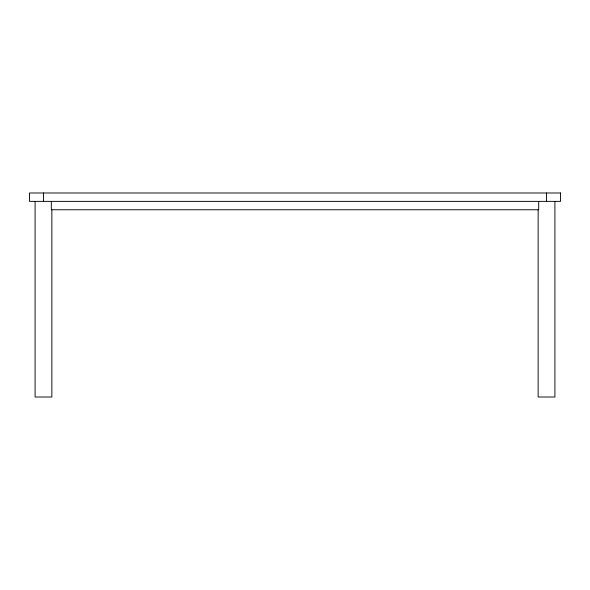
<?xml version="1.0" encoding="UTF-8"?>
<svg xmlns="http://www.w3.org/2000/svg" width="590" height="590" viewBox="0 0 590 590"><rect width="100%" height="100%" fill="white"/><g stroke="black" fill="none" stroke-linecap="round" stroke-linejoin="round"><path stroke-width="0.89" d="M554.91 201.374L554.91 397.011L538.139 397.011L538.139 209.76M546.524 192.989L546.524 201.374M538.685 201.374L538.685 209.76L51.315 209.76L51.315 201.374M51.861 209.76L51.861 397.011L35.09 397.011L35.09 201.374M43.476 192.989L43.476 201.374M560.5 192.989L29.5 192.989L29.5 201.374L560.5 201.374L560.5 192.989"/></g></svg>
